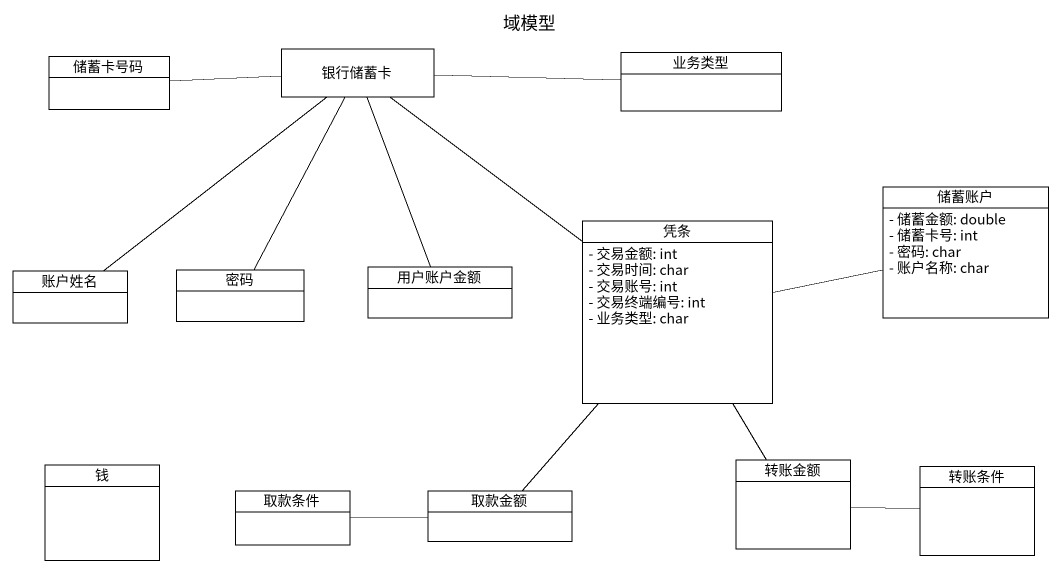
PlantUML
@startuml
title 域模型
hide circle
hide empty members
skinparam classAttributeIconSize 0
class 储蓄卡号码
class 银行储蓄卡
class 业务类型
class 凭条 {
  - 交易金额: int
  - 交易时间: char
  - 交易账号: int
  - 交易终端编号: int
  - 业务类型: char
}
class 储蓄账户 {
  - 储蓄金额: double
  - 储蓄卡号: int
  - 密码: char
  - 账户名称: char
}
class 账户姓名
class 密码
class 用户账户金额
class 钱
class 转账金额
class 转账条件
class 取款条件
class 取款金额
储蓄卡号码 -right- 银行储蓄卡
银行储蓄卡 -right- 业务类型
银行储蓄卡 -- 凭条
银行储蓄卡 -- 账户姓名
银行储蓄卡 -- 密码
银行储蓄卡 -- 用户账户金额
凭条 -right- 储蓄账户
凭条 -- 转账金额
凭条 -- 取款金额
转账金额 -right- 转账条件
取款条件 -right- 取款金额
@enduml
